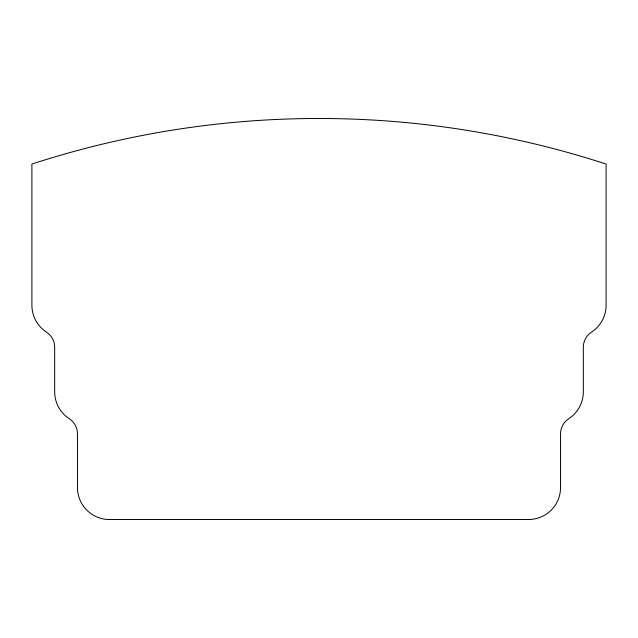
<?xml version="1.0" encoding="UTF-8"?>
<svg xmlns="http://www.w3.org/2000/svg" width="638" height="638" viewBox="0 0 638 638"><rect width="100%" height="100%" fill="white"/><g stroke="black" fill="none" stroke-linecap="round" stroke-linejoin="round"><path stroke-width="0.96" d="M528.631 519.515L109.369 519.515A31.9 31.9 0 0 1 77.469 487.615L77.469 433.928A18.231 18.231 0 0 0 69.183 418.648A31.9 31.9 0 0 1 54.685 391.915L54.685 347.343A18.231 18.231 0 0 0 46.399 332.063A31.9 31.9 0 0 1 31.9 305.331L31.9 164.054A927.15 927.15 0 0 1 606.1 164.054L606.1 305.331A31.9 31.9 0 0 1 591.601 332.063A18.231 18.231 0 0 0 583.315 347.343L583.315 391.915A31.9 31.9 0 0 1 568.817 418.648A18.231 18.231 0 0 0 560.531 433.928L560.531 487.615A31.9 31.9 0 0 1 528.631 519.515"/></g></svg>
